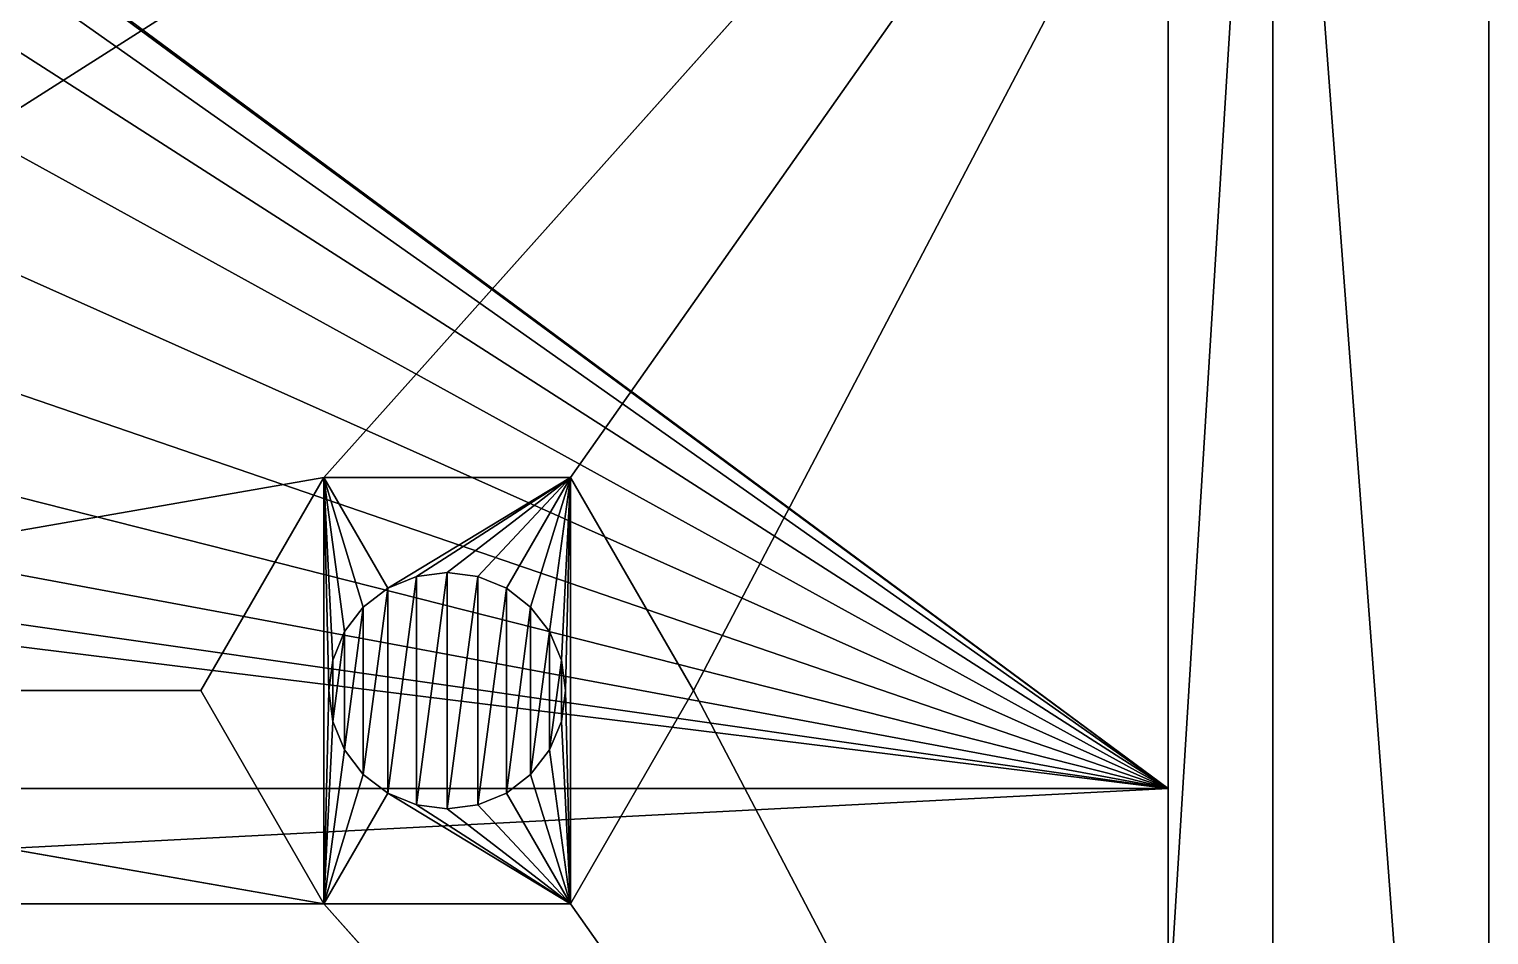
# Model space of a CAD drawing. Extents: x 0 to 36814, y -3929 to 172.
# Drawn here: x 36795.51 to 36814.01, y -3670.89 to -3659.4 of the extents above; entities that cross this region are included whole.
import ezdxf

# ---------------------------------------------------------------- set-up
doc = ezdxf.new("R2010")
doc.units = 0
doc.header["$LTSCALE"] = 25.4
doc.layers.get('0').update_dxf_attribs({"color": 13, "linetype": 'CONTINUOUS'})

# ---------------------------------------------------------------- blocks, each defined once
blk = doc.blocks.new('CVD_PLA_MA03_STL')
at = {"color": 0}
for p, q in [((36716.801, 662.242, 3777.241), (36716.801, 662.242, 3813.708)), ((36716.801, 662.242, 3777.241), (36716.801, 662.242, 3813.708)), ((36719.539, 662.242, 3775.241), (36719.539, 662.242, 3813.708)), ((36719.539, 662.242, 3775.241), (36719.539, 662.242, 3813.708)), ((36715.477, 658.242, 3798.716), (36715.477, 658.242, 3777.241)), ((36715.477, 658.242, 3798.716), (36715.477, 658.242, 3777.241)), ((36716.801, 658.242, 3777.241), (36716.801, 658.242, 3812.191)), ((36716.801, 658.242, 3777.241), (36716.801, 658.242, 3812.191)), ((36657.41, 645.447, 3795.716), (36715.477, 645.447, 3795.716)), ((36657.41, 645.447, 3795.716), (36715.477, 645.447, 3795.716)), ((36715.477, 645.447, 3798.716), (36715.477, 645.447, 3795.716)), ((36715.477, 645.447, 3795.716), (36715.477, 641.447, 3795.716)), ((36715.477, 645.447, 3795.716), (36715.477, 641.447, 3795.716)), ((36715.477, 645.447, 3798.716), (36715.477, 645.447, 3795.716)), ((36715.477, 641.447, 3795.716), (36657.41, 641.447, 3795.716)), ((36715.477, 641.447, 3795.716), (36657.41, 641.447, 3795.716)), ((36715.477, 641.447, 3795.716), (36715.477, 641.447, 3780.341)), ((36715.477, 641.447, 3795.716), (36715.477, 641.447, 3780.341)), ((36704.777, 639.842, 3797.178), (36703.219, 639.842, 3794.474)), ((36703.219, 639.842, 3794.474), (36704.777, 639.842, 3791.77)), ((36703.219, 636.842, 3794.474), (36704.777, 639.842, 3797.178)), ((36703.219, 636.842, 3794.474), (36704.777, 639.842, 3797.178)), ((36703.219, 636.842, 3794.474), (36703.219, 639.842, 3794.474)), ((36704.777, 639.842, 3797.178), (36703.219, 639.842, 3794.474)), ((36704.777, 636.842, 3791.77), (36703.219, 639.842, 3794.474)), ((36703.219, 636.842, 3794.474), (36703.219, 639.842, 3794.474)), ((36704.777, 636.842, 3791.77), (36703.219, 639.842, 3794.474)), ((36703.219, 639.842, 3794.474), (36704.777, 639.842, 3791.77)), ((36704.777, 639.842, 3791.77), (36704.777, 639.842, 3797.178)), ((36704.777, 639.842, 3791.77), (36704.777, 639.842, 3797.178)), ((36704.777, 639.842, 3791.77), (36704.84, 639.842, 3794.474)), ((36704.84, 639.842, 3794.474), (36704.777, 639.842, 3797.178)), ((36704.777, 639.842, 3791.77), (36704.84, 639.842, 3794.474)), ((36704.777, 639.842, 3791.77), (36704.891, 639.842, 3794.086)), ((36704.777, 639.842, 3791.77), (36704.891, 639.842, 3794.086)), ((36704.777, 639.842, 3791.77), (36705.039, 639.842, 3793.724)), ((36704.777, 639.842, 3791.77), (36705.039, 639.842, 3793.724)), ((36704.777, 639.842, 3791.77), (36705.277, 639.842, 3793.414)), ((36704.777, 639.842, 3791.77), (36705.277, 639.842, 3793.414)), ((36704.777, 639.842, 3791.77), (36705.59, 639.842, 3793.175)), ((36704.777, 639.842, 3791.77), (36705.59, 639.842, 3793.175)), ((36704.777, 639.842, 3791.77), (36707.902, 639.842, 3791.77)), ((36704.777, 639.842, 3797.178), (36705.59, 639.842, 3795.773)), ((36707.902, 639.842, 3797.178), (36704.777, 639.842, 3797.178)), ((36704.777, 639.842, 3797.178), (36705.59, 639.842, 3795.773)), ((36704.777, 639.842, 3797.178), (36705.277, 639.842, 3795.535)), ((36704.777, 639.842, 3797.178), (36705.277, 639.842, 3795.535)), ((36704.777, 639.842, 3797.178), (36705.039, 639.842, 3795.224)), ((36704.777, 639.842, 3797.178), (36705.039, 639.842, 3795.224)), ((36704.777, 639.842, 3797.178), (36704.891, 639.842, 3794.863)), ((36704.777, 639.842, 3797.178), (36704.891, 639.842, 3794.863)), ((36704.84, 639.842, 3794.474), (36704.777, 639.842, 3797.178)), ((36704.777, 639.842, 3797.178), (36704.777, 636.842, 3797.178)), ((36704.777, 636.842, 3791.77), (36704.777, 639.842, 3791.77)), ((36707.902, 639.842, 3791.77), (36704.777, 636.842, 3791.77)), ((36707.902, 639.842, 3791.77), (36704.777, 636.842, 3791.77)), ((36704.777, 639.842, 3791.77), (36707.902, 639.842, 3791.77)), ((36704.777, 636.842, 3791.77), (36704.777, 639.842, 3791.77)), ((36704.777, 639.842, 3797.178), (36707.902, 636.842, 3797.178)), ((36704.777, 639.842, 3797.178), (36704.777, 636.842, 3797.178)), ((36704.777, 639.842, 3797.178), (36707.902, 636.842, 3797.178)), ((36707.902, 639.842, 3797.178), (36704.777, 639.842, 3797.178)), ((36704.891, 639.842, 3794.863), (36704.84, 639.842, 3794.474)), ((36704.84, 639.842, 3794.474), (36704.891, 639.842, 3794.086)), ((36704.84, 639.842, 3794.474), (36704.891, 639.842, 3794.086)), ((36704.891, 639.842, 3794.863), (36704.84, 639.842, 3794.474)), ((36704.891, 639.842, 3794.086), (36704.891, 639.842, 3794.863)), ((36704.891, 639.842, 3794.086), (36704.891, 639.842, 3794.863)), ((36704.891, 639.842, 3794.086), (36705.039, 639.842, 3793.724)), ((36705.039, 639.842, 3793.724), (36704.891, 639.842, 3794.863)), ((36705.039, 639.842, 3793.724), (36704.891, 639.842, 3794.863)), ((36705.039, 639.842, 3795.224), (36704.891, 639.842, 3794.863)), ((36704.891, 639.842, 3794.086), (36705.039, 639.842, 3793.724)), ((36705.039, 639.842, 3795.224), (36704.891, 639.842, 3794.863)), ((36705.039, 639.842, 3793.724), (36705.039, 639.842, 3795.224)), ((36705.039, 639.842, 3793.724), (36705.039, 639.842, 3795.224)), ((36705.039, 639.842, 3793.724), (36705.277, 639.842, 3793.414)), ((36705.277, 639.842, 3793.414), (36705.039, 639.842, 3795.224)), ((36705.277, 639.842, 3793.414), (36705.039, 639.842, 3795.224)), ((36705.277, 639.842, 3795.535), (36705.039, 639.842, 3795.224)), ((36705.039, 639.842, 3793.724), (36705.277, 639.842, 3793.414)), ((36705.277, 639.842, 3795.535), (36705.039, 639.842, 3795.224)), ((36705.277, 639.842, 3793.414), (36705.277, 639.842, 3795.535)), ((36705.277, 639.842, 3793.414), (36705.277, 639.842, 3795.535)), ((36705.277, 639.842, 3793.414), (36705.59, 639.842, 3793.175)), ((36705.59, 639.842, 3793.175), (36705.277, 639.842, 3795.535)), ((36705.59, 639.842, 3793.175), (36705.277, 639.842, 3795.535)), ((36705.59, 639.842, 3795.773), (36705.277, 639.842, 3795.535)), ((36705.277, 639.842, 3793.414), (36705.59, 639.842, 3793.175)), ((36705.59, 639.842, 3795.773), (36705.277, 639.842, 3795.535)), ((36705.59, 639.842, 3793.175), (36705.59, 639.842, 3795.773)), ((36705.59, 639.842, 3793.175), (36705.59, 639.842, 3795.773)), ((36705.59, 639.842, 3793.175), (36705.953, 639.842, 3793.025)), ((36705.953, 639.842, 3793.025), (36705.59, 639.842, 3795.773)), ((36705.953, 639.842, 3793.025), (36705.59, 639.842, 3795.773)), ((36705.953, 639.842, 3795.923), (36705.59, 639.842, 3795.773)), ((36707.902, 639.842, 3791.77), (36705.59, 639.842, 3793.175)), ((36707.902, 639.842, 3791.77), (36705.59, 639.842, 3793.175)), ((36705.59, 639.842, 3793.175), (36705.953, 639.842, 3793.025)), ((36705.59, 639.842, 3795.773), (36707.902, 639.842, 3797.178)), ((36705.59, 639.842, 3795.773), (36707.902, 639.842, 3797.178)), ((36705.953, 639.842, 3795.923), (36705.59, 639.842, 3795.773)), ((36705.953, 639.842, 3793.025), (36705.953, 639.842, 3795.923)), ((36705.953, 639.842, 3793.025), (36705.953, 639.842, 3795.923)), ((36705.953, 639.842, 3793.025), (36706.34, 639.842, 3792.974)), ((36706.34, 639.842, 3792.974), (36705.953, 639.842, 3795.923)), ((36706.34, 639.842, 3792.974), (36705.953, 639.842, 3795.923)), ((36706.34, 639.842, 3795.974), (36705.953, 639.842, 3795.923)), ((36707.902, 639.842, 3791.77), (36705.953, 639.842, 3793.025)), ((36707.902, 639.842, 3791.77), (36705.953, 639.842, 3793.025)), ((36705.953, 639.842, 3793.025), (36706.34, 639.842, 3792.974)), ((36705.953, 639.842, 3795.923), (36707.902, 639.842, 3797.178)), ((36705.953, 639.842, 3795.923), (36707.902, 639.842, 3797.178)), ((36706.34, 639.842, 3795.974), (36705.953, 639.842, 3795.923)), ((36706.34, 639.842, 3792.974), (36706.34, 639.842, 3795.974)), ((36706.34, 639.842, 3792.974), (36706.34, 639.842, 3795.974)), ((36706.34, 639.842, 3792.974), (36706.727, 639.842, 3793.025)), ((36706.727, 639.842, 3793.025), (36706.34, 639.842, 3795.974)), ((36706.727, 639.842, 3793.025), (36706.34, 639.842, 3795.974)), ((36706.727, 639.842, 3795.923), (36706.34, 639.842, 3795.974)), ((36707.902, 639.842, 3791.77), (36706.34, 639.842, 3792.974)), ((36707.902, 639.842, 3791.77), (36706.34, 639.842, 3792.974)), ((36706.34, 639.842, 3792.974), (36706.727, 639.842, 3793.025)), ((36706.34, 639.842, 3795.974), (36707.902, 639.842, 3797.178)), ((36706.34, 639.842, 3795.974), (36707.902, 639.842, 3797.178)), ((36706.727, 639.842, 3795.923), (36706.34, 639.842, 3795.974)), ((36706.727, 639.842, 3793.025), (36706.727, 639.842, 3795.923)), ((36706.727, 639.842, 3793.025), (36706.727, 639.842, 3795.923)), ((36706.727, 639.842, 3793.025), (36707.09, 639.842, 3793.175)), ((36707.09, 639.842, 3793.175), (36706.727, 639.842, 3795.923)), ((36707.09, 639.842, 3793.175), (36706.727, 639.842, 3795.923)), ((36707.09, 639.842, 3795.773), (36706.727, 639.842, 3795.923)), ((36707.902, 639.842, 3791.77), (36706.727, 639.842, 3793.025)), ((36707.902, 639.842, 3791.77), (36706.727, 639.842, 3793.025)), ((36706.727, 639.842, 3793.025), (36707.09, 639.842, 3793.175)), ((36706.727, 639.842, 3795.923), (36707.902, 639.842, 3797.178)), ((36706.727, 639.842, 3795.923), (36707.902, 639.842, 3797.178)), ((36707.09, 639.842, 3795.773), (36706.727, 639.842, 3795.923)), ((36707.09, 639.842, 3793.175), (36707.09, 639.842, 3795.773)), ((36707.09, 639.842, 3793.175), (36707.09, 639.842, 3795.773)), ((36707.09, 639.842, 3793.175), (36707.398, 639.842, 3793.414)), ((36707.398, 639.842, 3793.414), (36707.09, 639.842, 3795.773)), ((36707.398, 639.842, 3793.414), (36707.09, 639.842, 3795.773)), ((36707.398, 639.842, 3795.535), (36707.09, 639.842, 3795.773)), ((36707.902, 639.842, 3791.77), (36707.09, 639.842, 3793.175)), ((36707.902, 639.842, 3791.77), (36707.09, 639.842, 3793.175)), ((36707.09, 639.842, 3793.175), (36707.398, 639.842, 3793.414)), ((36707.09, 639.842, 3795.773), (36707.902, 639.842, 3797.178)), ((36707.09, 639.842, 3795.773), (36707.902, 639.842, 3797.178)), ((36707.398, 639.842, 3795.535), (36707.09, 639.842, 3795.773)), ((36707.398, 639.842, 3793.414), (36707.398, 639.842, 3795.535)), ((36707.398, 639.842, 3793.414), (36707.398, 639.842, 3795.535)), ((36707.398, 639.842, 3793.414), (36707.637, 639.842, 3793.724)), ((36707.637, 639.842, 3793.724), (36707.398, 639.842, 3795.535)), ((36707.637, 639.842, 3793.724), (36707.398, 639.842, 3795.535)), ((36707.637, 639.842, 3795.224), (36707.398, 639.842, 3795.535)), ((36707.902, 639.842, 3791.77), (36707.398, 639.842, 3793.414)), ((36707.902, 639.842, 3791.77), (36707.398, 639.842, 3793.414)), ((36707.398, 639.842, 3793.414), (36707.637, 639.842, 3793.724)), ((36707.398, 639.842, 3795.535), (36707.902, 639.842, 3797.178)), ((36707.398, 639.842, 3795.535), (36707.902, 639.842, 3797.178)), ((36707.637, 639.842, 3795.224), (36707.398, 639.842, 3795.535)), ((36707.637, 639.842, 3793.724), (36707.637, 639.842, 3795.224)), ((36707.637, 639.842, 3793.724), (36707.637, 639.842, 3795.224)), ((36707.637, 639.842, 3793.724), (36707.789, 639.842, 3794.086)), ((36707.789, 639.842, 3794.086), (36707.637, 639.842, 3795.224)), ((36707.789, 639.842, 3794.086), (36707.637, 639.842, 3795.224)), ((36707.789, 639.842, 3794.863), (36707.637, 639.842, 3795.224)), ((36707.902, 639.842, 3791.77), (36707.637, 639.842, 3793.724)), ((36707.902, 639.842, 3791.77), (36707.637, 639.842, 3793.724)), ((36707.637, 639.842, 3793.724), (36707.789, 639.842, 3794.086)), ((36707.637, 639.842, 3795.224), (36707.902, 639.842, 3797.178)), ((36707.637, 639.842, 3795.224), (36707.902, 639.842, 3797.178)), ((36707.789, 639.842, 3794.863), (36707.637, 639.842, 3795.224)), ((36707.789, 639.842, 3794.086), (36707.789, 639.842, 3794.863)), ((36707.789, 639.842, 3794.086), (36707.789, 639.842, 3794.863)), ((36707.789, 639.842, 3794.086), (36707.84, 639.842, 3794.474)), ((36707.84, 639.842, 3794.474), (36707.789, 639.842, 3794.863)), ((36707.902, 639.842, 3791.77), (36707.789, 639.842, 3794.086)), ((36707.902, 639.842, 3791.77), (36707.789, 639.842, 3794.086)), ((36707.789, 639.842, 3794.086), (36707.84, 639.842, 3794.474)), ((36707.789, 639.842, 3794.863), (36707.902, 639.842, 3797.178)), ((36707.789, 639.842, 3794.863), (36707.902, 639.842, 3797.178)), ((36707.84, 639.842, 3794.474), (36707.789, 639.842, 3794.863)), ((36707.902, 639.842, 3791.77), (36707.84, 639.842, 3794.474)), ((36707.84, 639.842, 3794.474), (36707.902, 639.842, 3797.178)), ((36707.84, 639.842, 3794.474), (36707.902, 639.842, 3797.178)), ((36707.902, 639.842, 3791.77), (36707.84, 639.842, 3794.474)), ((36707.902, 639.842, 3791.77), (36707.902, 639.842, 3797.178)), ((36707.902, 639.842, 3791.77), (36707.902, 639.842, 3797.178)), ((36707.902, 639.842, 3791.77), (36709.461, 639.842, 3794.474)), ((36709.461, 639.842, 3794.474), (36707.902, 639.842, 3797.178)), ((36707.902, 636.842, 3791.77), (36707.902, 639.842, 3791.77)), ((36707.902, 639.842, 3791.77), (36709.461, 636.842, 3794.474)), ((36707.902, 639.842, 3791.77), (36709.461, 639.842, 3794.474)), ((36707.902, 639.842, 3791.77), (36709.461, 636.842, 3794.474)), ((36707.902, 636.842, 3791.77), (36707.902, 639.842, 3791.77)), ((36709.461, 639.842, 3794.474), (36707.902, 636.842, 3797.178)), ((36707.902, 636.842, 3797.178), (36707.902, 639.842, 3797.178)), ((36709.461, 639.842, 3794.474), (36707.902, 639.842, 3797.178)), ((36709.461, 639.842, 3794.474), (36707.902, 636.842, 3797.178)), ((36707.902, 636.842, 3797.178), (36707.902, 639.842, 3797.178)), ((36709.461, 636.842, 3794.474), (36709.461, 639.842, 3794.474)), ((36709.461, 636.842, 3794.474), (36709.461, 639.842, 3794.474)), ((36719.539, 636.842, 3775.241), (36689.316, 636.842, 3794.474)), ((36719.539, 636.842, 3775.241), (36689.316, 636.842, 3794.474)), ((36704.777, 636.842, 3791.77), (36689.316, 636.842, 3794.474)), ((36704.777, 636.842, 3791.77), (36689.316, 636.842, 3794.474)), ((36703.219, 636.842, 3794.474), (36689.316, 636.842, 3794.474)), ((36689.316, 636.842, 3794.474), (36704.777, 636.842, 3797.178)), ((36689.316, 636.842, 3794.474), (36704.777, 636.842, 3797.178)), ((36703.219, 636.842, 3794.474), (36689.316, 636.842, 3794.474)), ((36704.777, 636.842, 3791.77), (36703.219, 636.842, 3794.474)), ((36703.219, 636.842, 3794.474), (36704.777, 636.842, 3797.178)), ((36703.219, 636.842, 3794.474), (36704.777, 636.842, 3797.178)), ((36704.777, 636.842, 3791.77), (36703.219, 636.842, 3794.474)), ((36719.539, 636.842, 3775.241), (36704.777, 636.842, 3791.77)), ((36719.539, 636.842, 3775.241), (36704.777, 636.842, 3791.77)), ((36707.902, 636.842, 3791.77), (36704.777, 636.842, 3791.77)), ((36704.777, 636.842, 3797.178), (36719.539, 636.842, 3813.708)), ((36704.777, 636.842, 3797.178), (36719.539, 636.842, 3813.708)), ((36704.777, 636.842, 3797.178), (36707.902, 636.842, 3797.178)), ((36707.902, 636.842, 3791.77), (36704.777, 636.842, 3791.77)), ((36704.777, 636.842, 3797.178), (36707.902, 636.842, 3797.178)), ((36719.539, 636.842, 3775.241), (36707.902, 636.842, 3791.77)), ((36719.539, 636.842, 3775.241), (36707.902, 636.842, 3791.77)), ((36709.461, 636.842, 3794.474), (36707.902, 636.842, 3791.77)), ((36707.902, 636.842, 3797.178), (36719.539, 636.842, 3813.708)), ((36707.902, 636.842, 3797.178), (36719.539, 636.842, 3813.708)), ((36707.902, 636.842, 3797.178), (36709.461, 636.842, 3794.474)), ((36709.461, 636.842, 3794.474), (36707.902, 636.842, 3791.77)), ((36707.902, 636.842, 3797.178), (36709.461, 636.842, 3794.474)), ((36719.539, 636.842, 3775.241), (36709.461, 636.842, 3794.474)), ((36709.461, 636.842, 3794.474), (36719.539, 636.842, 3813.708)), ((36709.461, 636.842, 3794.474), (36719.539, 636.842, 3813.708)), ((36719.539, 636.842, 3775.241), (36709.461, 636.842, 3794.474)), ((36719.539, 636.842, 3813.708), (36719.539, 636.842, 3775.241)), ((36719.539, 636.842, 3813.708), (36719.539, 636.842, 3775.241))]:
    blk.add_line(p, q, dxfattribs=at)
mesh = blk.add_polyface(dxfattribs=at)
corners = [(36716.801, 662.242, 3777.241), (36719.539, 662.242, 3775.241), (36716.801, 662.242, 3775.241), (36719.539, 662.242, 3813.708), (36716.801, 662.242, 3813.708)]
mesh.append_faces([[corners[k] for k in face] for face in [(0, 1, 2), (3, 0, 4)]], dxfattribs={"vtx0": -1, "color": 0})
mesh.append_faces([[corners[k] for k in face] for face in [(1, 0, 3)]], dxfattribs={"vtx0": -1, "vtx1": -1, "color": 0})
mesh = blk.add_polyface(dxfattribs=at)
corners = [(36716.801, 645.197, 3813.708), (36716.801, 657.32, 3812.191), (36716.801, 645.197, 3812.191), (36716.801, 662.242, 3813.708), (36716.801, 658.242, 3812.191), (36716.801, 658.242, 3777.241), (36716.801, 662.242, 3777.241)]
mesh.append_faces([[corners[k] for k in face] for face in [(0, 1, 2), (5, 3, 6)]], dxfattribs={"vtx0": -1, "color": 0})
mesh.append_faces([[corners[k] for k in face] for face in [(1, 3, 4), (4, 3, 5)]], dxfattribs={"vtx0": -1, "vtx1": -1, "color": 0})
mesh.append_faces([[corners[k] for k in face] for face in [(1, 0, 3)]], dxfattribs={"vtx0": -1, "vtx2": -1, "color": 0})
mesh = blk.add_polyface(dxfattribs=at)
corners = [(36719.539, 662.242, 3775.241), (36719.539, 636.842, 3813.708), (36719.539, 636.842, 3775.241), (36719.539, 662.242, 3813.708)]
mesh.append_faces([[corners[k] for k in face] for face in [(0, 1, 2), (1, 0, 3)]], dxfattribs={"vtx0": -1, "color": 0})
mesh = blk.add_polyface(dxfattribs=at)
corners = [(36715.477, 658.242, 3798.716), (36716.801, 658.242, 3777.241), (36715.477, 658.242, 3777.241), (36716.801, 658.242, 3812.191), (36715.477, 658.242, 3812.191)]
mesh.append_faces([[corners[k] for k in face] for face in [(0, 1, 2), (3, 0, 4)]], dxfattribs={"vtx0": -1, "color": 0})
mesh.append_faces([[corners[k] for k in face] for face in [(1, 0, 3)]], dxfattribs={"vtx0": -1, "vtx1": -1, "color": 0})
mesh = blk.add_polyface(dxfattribs=at)
corners = [(36715.477, 650.197, 3798.716), (36715.477, 645.447, 3795.716), (36715.477, 645.447, 3798.716), (36715.477, 650.197, 3780.341), (36715.477, 658.242, 3777.241), (36715.477, 650.197, 3777.241), (36715.477, 658.242, 3798.716), (36715.477, 641.447, 3795.716), (36715.477, 641.447, 3780.341)]
mesh.append_faces([[corners[k] for k in face] for face in [(0, 1, 2), (3, 4, 5), (4, 0, 6), (7, 3, 8)]], dxfattribs={"vtx0": -1, "color": 0})
mesh.append_faces([[corners[k] for k in face] for face in [(1, 0, 3), (4, 3, 0)]], dxfattribs={"vtx0": -1, "vtx1": -1, "vtx2": -1, "color": 0})
mesh.append_faces([[corners[k] for k in face] for face in [(3, 7, 1)]], dxfattribs={"vtx0": -1, "vtx2": -1, "color": 0})
mesh = blk.add_polyface(dxfattribs=at)
corners = [(36657.41, 645.447, 3798.716), (36715.477, 645.447, 3795.716), (36657.41, 645.447, 3795.716), (36715.477, 645.447, 3798.716)]
mesh.append_faces([[corners[k] for k in face] for face in [(0, 1, 2), (1, 0, 3)]], dxfattribs={"vtx0": -1, "color": 0})
mesh = blk.add_polyface(dxfattribs=at)
corners = [(36715.477, 645.447, 3795.716), (36657.41, 641.447, 3795.716), (36657.41, 645.447, 3795.716), (36715.477, 641.447, 3795.716)]
mesh.append_faces([[corners[k] for k in face] for face in [(0, 1, 2), (1, 0, 3)]], dxfattribs={"vtx0": -1, "color": 0})
mesh = blk.add_polyface(dxfattribs=at)
corners = [(36657.41, 641.447, 3780.341), (36693.721, 641.447, 3781.028), (36715.477, 641.447, 3780.341), (36692.168, 641.447, 3781.233), (36690.721, 641.447, 3781.832), (36657.41, 641.447, 3795.716), (36689.478, 641.447, 3782.786), (36688.525, 641.447, 3784.028), (36687.925, 641.447, 3785.476), (36687.721, 641.447, 3787.028), (36687.925, 641.447, 3788.581), (36688.525, 641.447, 3790.028), (36689.478, 641.447, 3791.271), (36690.721, 641.447, 3792.225), (36692.168, 641.447, 3792.824), (36693.721, 641.447, 3793.028), (36696.721, 641.447, 3781.832), (36715.477, 641.447, 3795.716), (36695.274, 641.447, 3781.233), (36697.963, 641.447, 3782.786), (36698.917, 641.447, 3784.028), (36699.516, 641.447, 3785.476), (36699.721, 641.447, 3787.028), (36699.516, 641.447, 3788.581), (36698.917, 641.447, 3790.028), (36697.963, 641.447, 3791.271), (36696.721, 641.447, 3792.225), (36695.274, 641.447, 3792.824)]
mesh.append_faces([[corners[k] for k in face] for face in [(0, 1, 2), (1, 0, 3), (3, 0, 4), (4, 5, 6), (6, 5, 7), (7, 5, 8), (8, 5, 9), (9, 5, 10), (10, 5, 11), (11, 5, 12), (12, 5, 13), (13, 5, 14), (14, 5, 15), (2, 16, 17), (16, 2, 18), (18, 2, 1), (17, 15, 5)]], dxfattribs={"vtx0": -1, "vtx1": -1, "color": 0})
mesh.append_faces([[corners[k] for k in face] for face in [(4, 0, 5), (17, 16, 19), (17, 19, 20), (17, 20, 21), (17, 21, 22), (17, 22, 23), (17, 23, 24), (17, 24, 25), (17, 25, 26), (17, 26, 27), (17, 27, 15)]], dxfattribs={"vtx0": -1, "vtx2": -1, "color": 0})
mesh = blk.add_polyface(dxfattribs=at)
corners = [(36704.777, 639.842, 3797.178), (36703.219, 639.842, 3794.474), (36704.777, 639.842, 3791.77)]
mesh.append_faces([[corners[k] for k in face] for face in [(0, 1, 2)]], dxfattribs={"color": 0})
mesh = blk.add_polyface(dxfattribs=at)
corners = [(36704.777, 639.842, 3797.178), (36704.777, 636.842, 3797.178), (36703.219, 636.842, 3794.474)]
mesh.append_faces([[corners[k] for k in face] for face in [(0, 1, 2)]], dxfattribs={"color": 0})
mesh = blk.add_polyface(dxfattribs=at)
corners = [(36704.777, 639.842, 3797.178), (36703.219, 636.842, 3794.474), (36703.219, 639.842, 3794.474)]
mesh.append_faces([[corners[k] for k in face] for face in [(0, 1, 2)]], dxfattribs={"color": 0})
mesh = blk.add_polyface(dxfattribs=at)
corners = [(36703.219, 639.842, 3794.474), (36703.219, 636.842, 3794.474), (36704.777, 636.842, 3791.77)]
mesh.append_faces([[corners[k] for k in face] for face in [(0, 1, 2)]], dxfattribs={"color": 0})
mesh = blk.add_polyface(dxfattribs=at)
corners = [(36703.219, 639.842, 3794.474), (36704.777, 636.842, 3791.77), (36704.777, 639.842, 3791.77)]
mesh.append_faces([[corners[k] for k in face] for face in [(0, 1, 2)]], dxfattribs={"color": 0})
mesh = blk.add_polyface(dxfattribs=at)
corners = [(36704.777, 639.842, 3797.178), (36704.777, 639.842, 3791.77), (36704.84, 639.842, 3794.474)]
mesh.append_faces([[corners[k] for k in face] for face in [(0, 1, 2)]], dxfattribs={"color": 0})
mesh = blk.add_polyface(dxfattribs=at)
corners = [(36704.84, 639.842, 3794.474), (36704.777, 639.842, 3791.77), (36704.891, 639.842, 3794.086)]
mesh.append_faces([[corners[k] for k in face] for face in [(0, 1, 2)]], dxfattribs={"color": 0})
mesh = blk.add_polyface(dxfattribs=at)
corners = [(36704.891, 639.842, 3794.086), (36704.777, 639.842, 3791.77), (36705.039, 639.842, 3793.724)]
mesh.append_faces([[corners[k] for k in face] for face in [(0, 1, 2)]], dxfattribs={"color": 0})
mesh = blk.add_polyface(dxfattribs=at)
corners = [(36705.039, 639.842, 3793.724), (36704.777, 639.842, 3791.77), (36705.277, 639.842, 3793.414)]
mesh.append_faces([[corners[k] for k in face] for face in [(0, 1, 2)]], dxfattribs={"color": 0})
mesh = blk.add_polyface(dxfattribs=at)
corners = [(36705.277, 639.842, 3793.414), (36704.777, 639.842, 3791.77), (36705.59, 639.842, 3793.175)]
mesh.append_faces([[corners[k] for k in face] for face in [(0, 1, 2)]], dxfattribs={"color": 0})
mesh = blk.add_polyface(dxfattribs=at)
corners = [(36705.59, 639.842, 3793.175), (36704.777, 639.842, 3791.77), (36707.902, 639.842, 3791.77)]
mesh.append_faces([[corners[k] for k in face] for face in [(0, 1, 2)]], dxfattribs={"color": 0})
mesh = blk.add_polyface(dxfattribs=at)
corners = [(36704.777, 639.842, 3797.178), (36705.59, 639.842, 3795.773), (36707.902, 639.842, 3797.178)]
mesh.append_faces([[corners[k] for k in face] for face in [(0, 1, 2)]], dxfattribs={"color": 0})
mesh = blk.add_polyface(dxfattribs=at)
corners = [(36704.777, 639.842, 3797.178), (36705.277, 639.842, 3795.535), (36705.59, 639.842, 3795.773)]
mesh.append_faces([[corners[k] for k in face] for face in [(0, 1, 2)]], dxfattribs={"color": 0})
mesh = blk.add_polyface(dxfattribs=at)
corners = [(36704.777, 639.842, 3797.178), (36705.039, 639.842, 3795.224), (36705.277, 639.842, 3795.535)]
mesh.append_faces([[corners[k] for k in face] for face in [(0, 1, 2)]], dxfattribs={"color": 0})
mesh = blk.add_polyface(dxfattribs=at)
corners = [(36704.777, 639.842, 3797.178), (36704.891, 639.842, 3794.863), (36705.039, 639.842, 3795.224)]
mesh.append_faces([[corners[k] for k in face] for face in [(0, 1, 2)]], dxfattribs={"color": 0})
mesh = blk.add_polyface(dxfattribs=at)
corners = [(36704.777, 639.842, 3797.178), (36704.84, 639.842, 3794.474), (36704.891, 639.842, 3794.863)]
mesh.append_faces([[corners[k] for k in face] for face in [(0, 1, 2)]], dxfattribs={"color": 0})
mesh = blk.add_polyface(dxfattribs=at)
corners = [(36707.902, 639.842, 3791.77), (36704.777, 636.842, 3791.77), (36707.902, 636.842, 3791.77)]
mesh.append_faces([[corners[k] for k in face] for face in [(0, 1, 2)]], dxfattribs={"color": 0})
mesh = blk.add_polyface(dxfattribs=at)
corners = [(36707.902, 639.842, 3791.77), (36704.777, 639.842, 3791.77), (36704.777, 636.842, 3791.77)]
mesh.append_faces([[corners[k] for k in face] for face in [(0, 1, 2)]], dxfattribs={"color": 0})
mesh = blk.add_polyface(dxfattribs=at)
corners = [(36707.902, 636.842, 3797.178), (36704.777, 636.842, 3797.178), (36704.777, 639.842, 3797.178)]
mesh.append_faces([[corners[k] for k in face] for face in [(0, 1, 2)]], dxfattribs={"color": 0})
mesh = blk.add_polyface(dxfattribs=at)
corners = [(36707.902, 636.842, 3797.178), (36704.777, 639.842, 3797.178), (36707.902, 639.842, 3797.178)]
mesh.append_faces([[corners[k] for k in face] for face in [(0, 1, 2)]], dxfattribs={"color": 0})
mesh = blk.add_polyface(dxfattribs=at)
corners = [(36704.891, 639.842, 3794.863), (36704.84, 639.842, 3794.474), (36704.891, 639.842, 3794.086)]
mesh.append_faces([[corners[k] for k in face] for face in [(0, 1, 2)]], dxfattribs={"color": 0})
mesh = blk.add_polyface(dxfattribs=at)
corners = [(36704.891, 639.842, 3794.863), (36704.891, 639.842, 3794.086), (36705.039, 639.842, 3793.724)]
mesh.append_faces([[corners[k] for k in face] for face in [(0, 1, 2)]], dxfattribs={"color": 0})
mesh = blk.add_polyface(dxfattribs=at)
corners = [(36705.039, 639.842, 3795.224), (36704.891, 639.842, 3794.863), (36705.039, 639.842, 3793.724)]
mesh.append_faces([[corners[k] for k in face] for face in [(0, 1, 2)]], dxfattribs={"color": 0})
mesh = blk.add_polyface(dxfattribs=at)
corners = [(36705.039, 639.842, 3795.224), (36705.039, 639.842, 3793.724), (36705.277, 639.842, 3793.414)]
mesh.append_faces([[corners[k] for k in face] for face in [(0, 1, 2)]], dxfattribs={"color": 0})
mesh = blk.add_polyface(dxfattribs=at)
corners = [(36705.277, 639.842, 3795.535), (36705.039, 639.842, 3795.224), (36705.277, 639.842, 3793.414)]
mesh.append_faces([[corners[k] for k in face] for face in [(0, 1, 2)]], dxfattribs={"color": 0})
mesh = blk.add_polyface(dxfattribs=at)
corners = [(36705.277, 639.842, 3795.535), (36705.277, 639.842, 3793.414), (36705.59, 639.842, 3793.175)]
mesh.append_faces([[corners[k] for k in face] for face in [(0, 1, 2)]], dxfattribs={"color": 0})
mesh = blk.add_polyface(dxfattribs=at)
corners = [(36705.59, 639.842, 3795.773), (36705.277, 639.842, 3795.535), (36705.59, 639.842, 3793.175)]
mesh.append_faces([[corners[k] for k in face] for face in [(0, 1, 2)]], dxfattribs={"color": 0})
mesh = blk.add_polyface(dxfattribs=at)
corners = [(36705.59, 639.842, 3795.773), (36705.59, 639.842, 3793.175), (36705.953, 639.842, 3793.025)]
mesh.append_faces([[corners[k] for k in face] for face in [(0, 1, 2)]], dxfattribs={"color": 0})
mesh = blk.add_polyface(dxfattribs=at)
corners = [(36705.953, 639.842, 3795.923), (36705.59, 639.842, 3795.773), (36705.953, 639.842, 3793.025)]
mesh.append_faces([[corners[k] for k in face] for face in [(0, 1, 2)]], dxfattribs={"color": 0})
mesh = blk.add_polyface(dxfattribs=at)
corners = [(36705.59, 639.842, 3793.175), (36707.902, 639.842, 3791.77), (36705.953, 639.842, 3793.025)]
mesh.append_faces([[corners[k] for k in face] for face in [(0, 1, 2)]], dxfattribs={"color": 0})
mesh = blk.add_polyface(dxfattribs=at)
corners = [(36707.902, 639.842, 3797.178), (36705.59, 639.842, 3795.773), (36705.953, 639.842, 3795.923)]
mesh.append_faces([[corners[k] for k in face] for face in [(0, 1, 2)]], dxfattribs={"color": 0})
mesh = blk.add_polyface(dxfattribs=at)
corners = [(36705.953, 639.842, 3795.923), (36705.953, 639.842, 3793.025), (36706.34, 639.842, 3792.974)]
mesh.append_faces([[corners[k] for k in face] for face in [(0, 1, 2)]], dxfattribs={"color": 0})
mesh = blk.add_polyface(dxfattribs=at)
corners = [(36706.34, 639.842, 3795.974), (36705.953, 639.842, 3795.923), (36706.34, 639.842, 3792.974)]
mesh.append_faces([[corners[k] for k in face] for face in [(0, 1, 2)]], dxfattribs={"color": 0})
mesh = blk.add_polyface(dxfattribs=at)
corners = [(36705.953, 639.842, 3793.025), (36707.902, 639.842, 3791.77), (36706.34, 639.842, 3792.974)]
mesh.append_faces([[corners[k] for k in face] for face in [(0, 1, 2)]], dxfattribs={"color": 0})
mesh = blk.add_polyface(dxfattribs=at)
corners = [(36707.902, 639.842, 3797.178), (36705.953, 639.842, 3795.923), (36706.34, 639.842, 3795.974)]
mesh.append_faces([[corners[k] for k in face] for face in [(0, 1, 2)]], dxfattribs={"color": 0})
mesh = blk.add_polyface(dxfattribs=at)
corners = [(36706.34, 639.842, 3795.974), (36706.34, 639.842, 3792.974), (36706.727, 639.842, 3793.025)]
mesh.append_faces([[corners[k] for k in face] for face in [(0, 1, 2)]], dxfattribs={"color": 0})
mesh = blk.add_polyface(dxfattribs=at)
corners = [(36706.34, 639.842, 3795.974), (36706.727, 639.842, 3793.025), (36706.727, 639.842, 3795.923)]
mesh.append_faces([[corners[k] for k in face] for face in [(0, 1, 2)]], dxfattribs={"color": 0})
mesh = blk.add_polyface(dxfattribs=at)
corners = [(36706.727, 639.842, 3793.025), (36706.34, 639.842, 3792.974), (36707.902, 639.842, 3791.77)]
mesh.append_faces([[corners[k] for k in face] for face in [(0, 1, 2)]], dxfattribs={"color": 0})
mesh = blk.add_polyface(dxfattribs=at)
corners = [(36707.902, 639.842, 3797.178), (36706.34, 639.842, 3795.974), (36706.727, 639.842, 3795.923)]
mesh.append_faces([[corners[k] for k in face] for face in [(0, 1, 2)]], dxfattribs={"color": 0})
mesh = blk.add_polyface(dxfattribs=at)
corners = [(36706.727, 639.842, 3795.923), (36706.727, 639.842, 3793.025), (36707.09, 639.842, 3793.175)]
mesh.append_faces([[corners[k] for k in face] for face in [(0, 1, 2)]], dxfattribs={"color": 0})
mesh = blk.add_polyface(dxfattribs=at)
corners = [(36706.727, 639.842, 3795.923), (36707.09, 639.842, 3793.175), (36707.09, 639.842, 3795.773)]
mesh.append_faces([[corners[k] for k in face] for face in [(0, 1, 2)]], dxfattribs={"color": 0})
mesh = blk.add_polyface(dxfattribs=at)
corners = [(36707.09, 639.842, 3793.175), (36706.727, 639.842, 3793.025), (36707.902, 639.842, 3791.77)]
mesh.append_faces([[corners[k] for k in face] for face in [(0, 1, 2)]], dxfattribs={"color": 0})
mesh = blk.add_polyface(dxfattribs=at)
corners = [(36707.902, 639.842, 3797.178), (36706.727, 639.842, 3795.923), (36707.09, 639.842, 3795.773)]
mesh.append_faces([[corners[k] for k in face] for face in [(0, 1, 2)]], dxfattribs={"color": 0})
mesh = blk.add_polyface(dxfattribs=at)
corners = [(36707.09, 639.842, 3795.773), (36707.09, 639.842, 3793.175), (36707.398, 639.842, 3793.414)]
mesh.append_faces([[corners[k] for k in face] for face in [(0, 1, 2)]], dxfattribs={"color": 0})
mesh = blk.add_polyface(dxfattribs=at)
corners = [(36707.09, 639.842, 3795.773), (36707.398, 639.842, 3793.414), (36707.398, 639.842, 3795.535)]
mesh.append_faces([[corners[k] for k in face] for face in [(0, 1, 2)]], dxfattribs={"color": 0})
mesh = blk.add_polyface(dxfattribs=at)
corners = [(36707.398, 639.842, 3793.414), (36707.09, 639.842, 3793.175), (36707.902, 639.842, 3791.77)]
mesh.append_faces([[corners[k] for k in face] for face in [(0, 1, 2)]], dxfattribs={"color": 0})
mesh = blk.add_polyface(dxfattribs=at)
corners = [(36707.902, 639.842, 3797.178), (36707.09, 639.842, 3795.773), (36707.398, 639.842, 3795.535)]
mesh.append_faces([[corners[k] for k in face] for face in [(0, 1, 2)]], dxfattribs={"color": 0})
mesh = blk.add_polyface(dxfattribs=at)
corners = [(36707.398, 639.842, 3795.535), (36707.398, 639.842, 3793.414), (36707.637, 639.842, 3793.724)]
mesh.append_faces([[corners[k] for k in face] for face in [(0, 1, 2)]], dxfattribs={"color": 0})
mesh = blk.add_polyface(dxfattribs=at)
corners = [(36707.398, 639.842, 3795.535), (36707.637, 639.842, 3793.724), (36707.637, 639.842, 3795.224)]
mesh.append_faces([[corners[k] for k in face] for face in [(0, 1, 2)]], dxfattribs={"color": 0})
mesh = blk.add_polyface(dxfattribs=at)
corners = [(36707.637, 639.842, 3793.724), (36707.398, 639.842, 3793.414), (36707.902, 639.842, 3791.77)]
mesh.append_faces([[corners[k] for k in face] for face in [(0, 1, 2)]], dxfattribs={"color": 0})
mesh = blk.add_polyface(dxfattribs=at)
corners = [(36707.902, 639.842, 3797.178), (36707.398, 639.842, 3795.535), (36707.637, 639.842, 3795.224)]
mesh.append_faces([[corners[k] for k in face] for face in [(0, 1, 2)]], dxfattribs={"color": 0})
mesh = blk.add_polyface(dxfattribs=at)
corners = [(36707.637, 639.842, 3795.224), (36707.637, 639.842, 3793.724), (36707.789, 639.842, 3794.086)]
mesh.append_faces([[corners[k] for k in face] for face in [(0, 1, 2)]], dxfattribs={"color": 0})
mesh = blk.add_polyface(dxfattribs=at)
corners = [(36707.637, 639.842, 3795.224), (36707.789, 639.842, 3794.086), (36707.789, 639.842, 3794.863)]
mesh.append_faces([[corners[k] for k in face] for face in [(0, 1, 2)]], dxfattribs={"color": 0})
mesh = blk.add_polyface(dxfattribs=at)
corners = [(36707.789, 639.842, 3794.086), (36707.637, 639.842, 3793.724), (36707.902, 639.842, 3791.77)]
mesh.append_faces([[corners[k] for k in face] for face in [(0, 1, 2)]], dxfattribs={"color": 0})
mesh = blk.add_polyface(dxfattribs=at)
corners = [(36707.902, 639.842, 3797.178), (36707.637, 639.842, 3795.224), (36707.789, 639.842, 3794.863)]
mesh.append_faces([[corners[k] for k in face] for face in [(0, 1, 2)]], dxfattribs={"color": 0})
mesh = blk.add_polyface(dxfattribs=at)
corners = [(36707.789, 639.842, 3794.863), (36707.789, 639.842, 3794.086), (36707.84, 639.842, 3794.474)]
mesh.append_faces([[corners[k] for k in face] for face in [(0, 1, 2)]], dxfattribs={"color": 0})
mesh = blk.add_polyface(dxfattribs=at)
corners = [(36707.84, 639.842, 3794.474), (36707.789, 639.842, 3794.086), (36707.902, 639.842, 3791.77)]
mesh.append_faces([[corners[k] for k in face] for face in [(0, 1, 2)]], dxfattribs={"color": 0})
mesh = blk.add_polyface(dxfattribs=at)
corners = [(36707.902, 639.842, 3797.178), (36707.789, 639.842, 3794.863), (36707.84, 639.842, 3794.474)]
mesh.append_faces([[corners[k] for k in face] for face in [(0, 1, 2)]], dxfattribs={"color": 0})
mesh = blk.add_polyface(dxfattribs=at)
corners = [(36707.902, 639.842, 3797.178), (36707.84, 639.842, 3794.474), (36707.902, 639.842, 3791.77)]
mesh.append_faces([[corners[k] for k in face] for face in [(0, 1, 2)]], dxfattribs={"color": 0})
mesh = blk.add_polyface(dxfattribs=at)
corners = [(36707.902, 639.842, 3797.178), (36707.902, 639.842, 3791.77), (36709.461, 639.842, 3794.474)]
mesh.append_faces([[corners[k] for k in face] for face in [(0, 1, 2)]], dxfattribs={"color": 0})
mesh = blk.add_polyface(dxfattribs=at)
corners = [(36707.902, 639.842, 3791.77), (36709.461, 636.842, 3794.474), (36709.461, 639.842, 3794.474)]
mesh.append_faces([[corners[k] for k in face] for face in [(0, 1, 2)]], dxfattribs={"color": 0})
mesh = blk.add_polyface(dxfattribs=at)
corners = [(36707.902, 639.842, 3791.77), (36707.902, 636.842, 3791.77), (36709.461, 636.842, 3794.474)]
mesh.append_faces([[corners[k] for k in face] for face in [(0, 1, 2)]], dxfattribs={"color": 0})
mesh = blk.add_polyface(dxfattribs=at)
corners = [(36709.461, 639.842, 3794.474), (36707.902, 636.842, 3797.178), (36707.902, 639.842, 3797.178)]
mesh.append_faces([[corners[k] for k in face] for face in [(0, 1, 2)]], dxfattribs={"color": 0})
mesh = blk.add_polyface(dxfattribs=at)
corners = [(36709.461, 639.842, 3794.474), (36709.461, 636.842, 3794.474), (36707.902, 636.842, 3797.178)]
mesh.append_faces([[corners[k] for k in face] for face in [(0, 1, 2)]], dxfattribs={"color": 0})
mesh = blk.add_polyface(dxfattribs=at)
corners = [(36652.848, 636.842, 3793.222), (36652.848, 636.842, 3778.01), (36719.539, 636.842, 3775.241)]
mesh.append_faces([[corners[k] for k in face] for face in [(0, 1, 2)]], dxfattribs={"color": 0})
mesh = blk.add_polyface(dxfattribs=at)
corners = [(36652.848, 636.842, 3793.222), (36719.539, 636.842, 3775.241), (36664.488, 636.842, 3791.77)]
mesh.append_faces([[corners[k] for k in face] for face in [(0, 1, 2)]], dxfattribs={"color": 0})
mesh = blk.add_polyface(dxfattribs=at)
corners = [(36652.848, 636.842, 3813.708), (36664.488, 636.842, 3797.178), (36719.539, 636.842, 3813.708)]
mesh.append_faces([[corners[k] for k in face] for face in [(0, 1, 2)]], dxfattribs={"color": 0})
mesh = blk.add_polyface(dxfattribs=at)
corners = [(36664.488, 636.842, 3791.77), (36719.539, 636.842, 3775.241), (36667.609, 636.842, 3791.77)]
mesh.append_faces([[corners[k] for k in face] for face in [(0, 1, 2)]], dxfattribs={"color": 0})
mesh = blk.add_polyface(dxfattribs=at)
corners = [(36719.539, 636.842, 3813.708), (36664.488, 636.842, 3797.178), (36667.609, 636.842, 3797.178)]
mesh.append_faces([[corners[k] for k in face] for face in [(0, 1, 2)]], dxfattribs={"color": 0})
mesh = blk.add_polyface(dxfattribs=at)
corners = [(36669.172, 636.842, 3794.474), (36667.609, 636.842, 3791.77), (36719.539, 636.842, 3775.241)]
mesh.append_faces([[corners[k] for k in face] for face in [(0, 1, 2)]], dxfattribs={"color": 0})
mesh = blk.add_polyface(dxfattribs=at)
corners = [(36684.633, 636.842, 3797.178), (36667.609, 636.842, 3797.178), (36669.172, 636.842, 3794.474), (36719.539, 636.842, 3813.708)]
mesh.append_faces([[corners[k] for k in face] for face in [(0, 1, 2), (1, 0, 3)]], dxfattribs={"vtx0": -1, "color": 0})
mesh = blk.add_polyface(dxfattribs=at)
corners = [(36669.172, 636.842, 3794.474), (36719.539, 636.842, 3775.241), (36684.633, 636.842, 3791.77)]
mesh.append_faces([[corners[k] for k in face] for face in [(0, 1, 2)]], dxfattribs={"color": 0})
mesh = blk.add_polyface(dxfattribs=at)
corners = [(36684.633, 636.842, 3791.77), (36719.539, 636.842, 3775.241), (36687.754, 636.842, 3791.77)]
mesh.append_faces([[corners[k] for k in face] for face in [(0, 1, 2)]], dxfattribs={"color": 0})
mesh = blk.add_polyface(dxfattribs=at)
corners = [(36704.777, 636.842, 3797.178), (36687.754, 636.842, 3797.178), (36689.316, 636.842, 3794.474), (36719.539, 636.842, 3813.708), (36684.633, 636.842, 3797.178)]
mesh.append_faces([[corners[k] for k in face] for face in [(0, 1, 2), (1, 3, 4)]], dxfattribs={"vtx0": -1, "color": 0})
mesh.append_faces([[corners[k] for k in face] for face in [(1, 0, 3)]], dxfattribs={"vtx0": -1, "vtx2": -1, "color": 0})
mesh = blk.add_polyface(dxfattribs=at)
corners = [(36689.316, 636.842, 3794.474), (36687.754, 636.842, 3791.77), (36719.539, 636.842, 3775.241)]
mesh.append_faces([[corners[k] for k in face] for face in [(0, 1, 2)]], dxfattribs={"color": 0})
mesh = blk.add_polyface(dxfattribs=at)
corners = [(36689.316, 636.842, 3794.474), (36719.539, 636.842, 3775.241), (36704.777, 636.842, 3791.77)]
mesh.append_faces([[corners[k] for k in face] for face in [(0, 1, 2)]], dxfattribs={"color": 0})
mesh = blk.add_polyface(dxfattribs=at)
corners = [(36689.316, 636.842, 3794.474), (36704.777, 636.842, 3791.77), (36703.219, 636.842, 3794.474)]
mesh.append_faces([[corners[k] for k in face] for face in [(0, 1, 2)]], dxfattribs={"color": 0})
mesh = blk.add_polyface(dxfattribs=at)
corners = [(36704.777, 636.842, 3797.178), (36689.316, 636.842, 3794.474), (36703.219, 636.842, 3794.474)]
mesh.append_faces([[corners[k] for k in face] for face in [(0, 1, 2)]], dxfattribs={"color": 0})
mesh = blk.add_polyface(dxfattribs=at)
corners = [(36704.777, 636.842, 3791.77), (36719.539, 636.842, 3775.241), (36707.902, 636.842, 3791.77)]
mesh.append_faces([[corners[k] for k in face] for face in [(0, 1, 2)]], dxfattribs={"color": 0})
mesh = blk.add_polyface(dxfattribs=at)
corners = [(36719.539, 636.842, 3813.708), (36704.777, 636.842, 3797.178), (36707.902, 636.842, 3797.178)]
mesh.append_faces([[corners[k] for k in face] for face in [(0, 1, 2)]], dxfattribs={"color": 0})
mesh = blk.add_polyface(dxfattribs=at)
corners = [(36709.461, 636.842, 3794.474), (36707.902, 636.842, 3791.77), (36719.539, 636.842, 3775.241)]
mesh.append_faces([[corners[k] for k in face] for face in [(0, 1, 2)]], dxfattribs={"color": 0})
mesh = blk.add_polyface(dxfattribs=at)
corners = [(36719.539, 636.842, 3813.708), (36707.902, 636.842, 3797.178), (36709.461, 636.842, 3794.474)]
mesh.append_faces([[corners[k] for k in face] for face in [(0, 1, 2)]], dxfattribs={"color": 0})
mesh = blk.add_polyface(dxfattribs=at)
corners = [(36719.539, 636.842, 3813.708), (36709.461, 636.842, 3794.474), (36719.539, 636.842, 3775.241)]
mesh.append_faces([[corners[k] for k in face] for face in [(0, 1, 2)]], dxfattribs={"color": 0})

msp = doc.modelspace()

# ---------------------------------------------------------------- block references
at = {"color": 0, "extrusion": (0, -1, 1.95316e-13)}
msp.add_blockref('CVD_PLA_MA03_STL', (94.467, 0, -126.683), dxfattribs=at)

doc.saveas('drawing.dxf')
